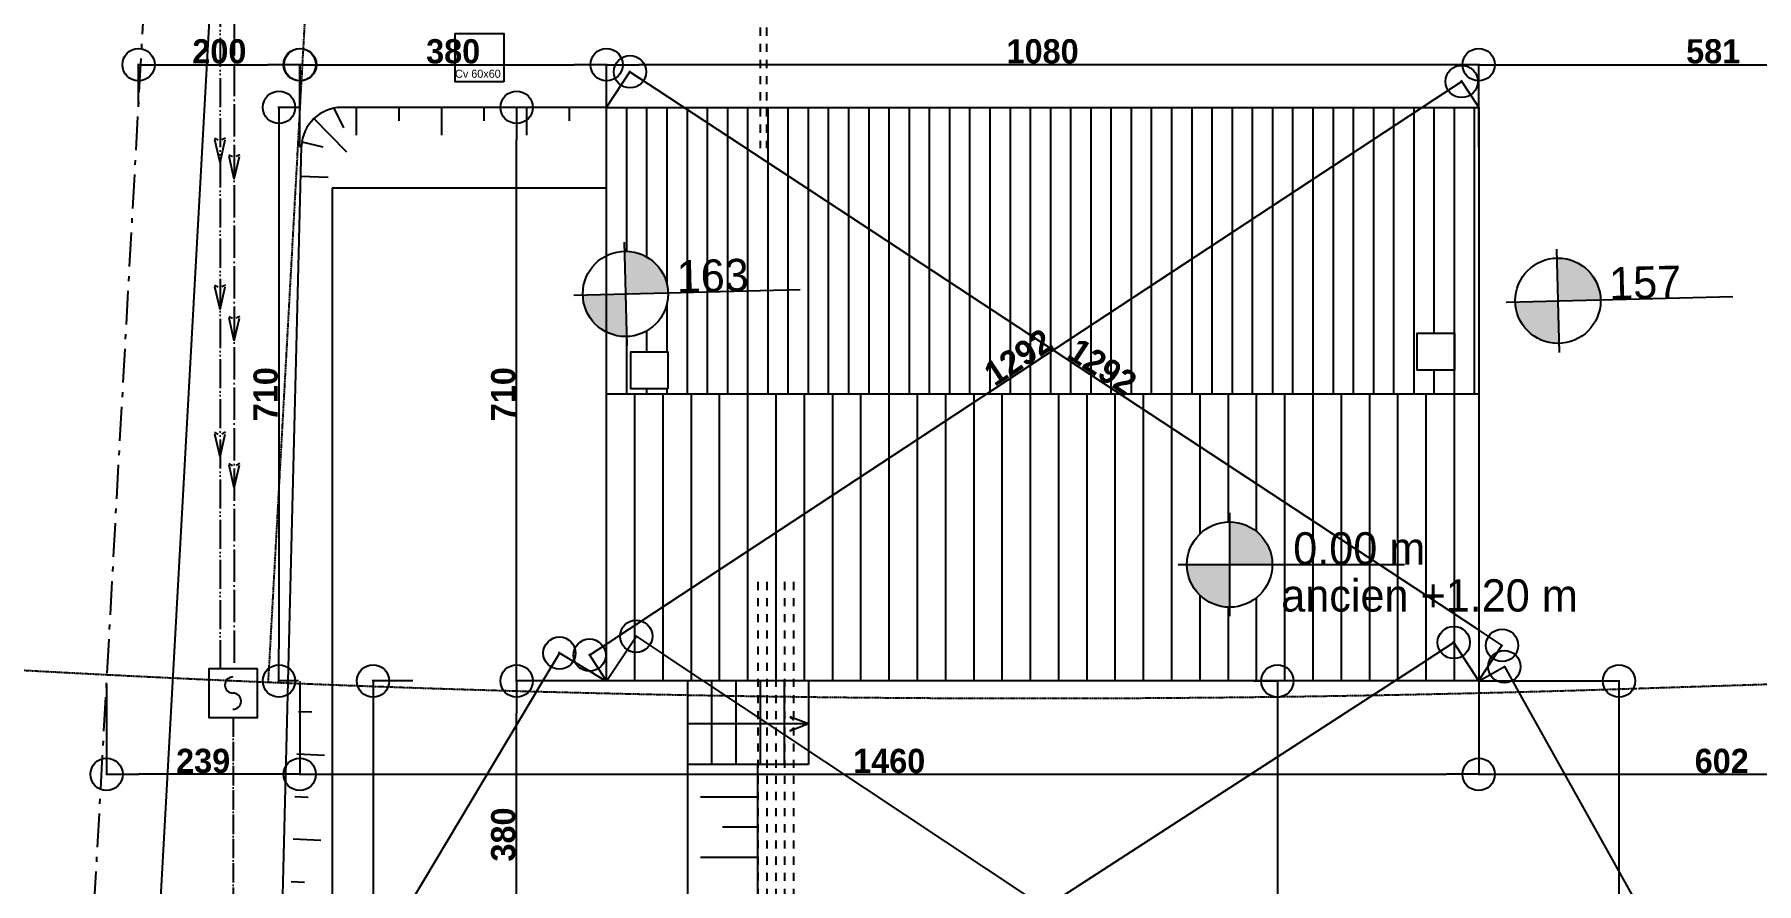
# Model space of a CAD drawing. Header units: millimetres. Extents: x -44462 to 306987, y -116160 to 12874.
# Drawn here: x -23309 to -21176, y -60775 to -59724 of the extents above; entities that cross this region are included whole.
import ezdxf

# ---------------------------------------------------------------- set-up
doc = ezdxf.new("R2010")
doc.units = ezdxf.units.MM
doc.header["$PDMODE"] = 35
doc.header["$PDSIZE"] = 10
for name, pattern in [('ACAD_ISO05W100', [33, 24, -3, 0, -3, 0, -3]), ('DCAD_Center', [36, 21, -6, 3, -6]), ('LINETYPE_0', [0]), ('TRAIT_4', [20, 10, -10]), ('TRAIT_6', [100, 80, -10, 0, -10])]:
    doc.linetypes.add(name, pattern=pattern)
for name, color, linetype in [('1', 7, 'Continuous'), ('38', 7, 'Continuous'), ('ACWLAYER001', 7, 'LINETYPE_0'), ('AVP_HACHURES', 8, 'Continuous'), ('BLANC', 7, 'Continuous'), ('COTES', 1, 'Continuous'), ('COULEUR 8', 8, 'Continuous'), ('EGOUTTAGE', 6, 'Continuous'), ('MAGENTA', 6, 'Continuous'), ('MURS', 7, 'Continuous'), ('ROUGE', 1, 'Continuous'), ('TEXTE', 1, 'Continuous'), ('VERT', 3, 'Continuous')]:
    doc.layers.add(name, color=color, linetype=linetype)
doc.styles.add('CENTURY GOTHIC', font='GOTHIC.TTF')
doc.styles.add('Century Gothic Gras', font='GOTHICB.TTF')
doc.styles.add('COMICS', font='comic.TTF', dxfattribs={"height": 10})
doc.dimstyles.new('1-200', dxfattribs={"dimtxt": 30, "dimasz": 40, "dimexe": 1.25, "dimexo": 0.625, "dimtad": 1, "dimdec": 0, "dimtxsty": 'Century Gothic Gras', "dimblk": 'ORIGIN', "dimcen": 2.5, "dimclrd": 8, "dimclre": 5, "dimclrt": 6, "dimadec": 0, "dimazin": 0, "dimtfac": 1, "dimtdec": 0, "dimtmove": 0, "dimatfit": 3, "dimldrblk": 'ORIGIN', "dimfxl": 0, "dimarcsym": 0})

# ---------------------------------------------------------------- blocks, each defined once
blk = doc.blocks.new('niveau_plan')
h = blk.add_hatch(color=256)
h.paths.add_polyline_path([(13.20715486721211, 0, 0.4142135623730951), (0, 13.20715486721211), (0, 0)])
h.paths.add_polyline_path([(-13.20715486721211, 0, 0.4142135623730951), (0, -13.20715486721211), (0, 0)])
for p, q in [((0, 15.97857398592168), (0, -15.97857398592168)), ((-15.97857398592168, 0), (54.12119753222214, 0))]:
    blk.add_line(p, q)
blk.add_circle((0, 0), 13.20715486721211)
at = {"style": 'COMICS'}
for tag, p in [('NIVEAUPLANS', (15.97857398592168, 2.273736754432321e-13)), ('COMMENTAIRE', (15.97857398592168, -14.55830168771331))]:
    blk.add_attdef(tag, p, '', height=10, dxfattribs=at)
blk = doc.blocks.new('_Origin')
at = {"color": 0, "linetype": 'Continuous', "lineweight": -2}
blk.add_line((0, 0), (-1, 0), dxfattribs=at)
blk.add_circle((0, 0), 0.5, dxfattribs=at)
blk = doc.blocks.new('*D421')
at = {"color": 5, "lineweight": -2}
for p, q in [((-23000.29382218264, -56576.5314471468), (-22917.90083671437, -56581.09237968727)), ((-23281.93700379151, -61664.39941354535), (-23199.54401832324, -61668.96034608582))]:
    blk.add_line(p, q, dxfattribs=at)
at = {"color": 8, "lineweight": -2}
blk.add_line((-23198.58125885631, -61628.95240194708), (-22921.35977462611, -56620.96214578293), dxfattribs=at)
at = {"layer": 'Defpoints', "color": 0}
for p in [(-23000.91786679385, -56576.49690263603), (-22919.14892593678, -56581.02329066573), (-23282.56104840272, -61664.36486903459)]:
    blk.add_point(p, dxfattribs=at)
at = {"color": 8, "lineweight": -2, "xscale": 40, "yscale": 40, "zscale": 40}
for p, rotation in [((-22919.14892593678, -56581.02329066573), 86.83157791941849), ((-23200.79210754565, -61668.89125706428), 266.8315779194185)]:
    blk.add_blockref('_Origin', p, dxfattribs=dict(at, rotation=rotation))
at = {"color": 6, "insert": (-23084.19032020714, -59123.61656641129), "char_height": 30, "attachment_point": 5, "rotation": 86.83157791941849, "style": 'Century Gothic Gras'}
blk.add_mtext('{\\H1.5x;5096}', dxfattribs=at)
blk = doc.blocks.new('*D419')
at = {"layer": 'COTES', "color": 5, "lineweight": -2}
for p, q in [((-21520.38520036346, -60524.56852137129), (-21520.38520036346, -60640.701652924)), ((-20918.36359164645, -60520.64921740845), (-20918.36359164645, -60640.701652924))]:
    blk.add_line(p, q, dxfattribs=at)
at = {"layer": 'COTES', "color": 8, "lineweight": -2}
blk.add_line((-21480.38520036346, -60639.451652924), (-20958.36359164645, -60639.451652924), dxfattribs=at)
at = {"layer": 'Defpoints', "color": 0}
for p in [(-21520.38520036346, -60523.94352137129), (-20918.36359164645, -60520.02421740845), (-20918.36359164645, -60639.451652924)]:
    blk.add_point(p, dxfattribs=at)
at = {"layer": 'COTES', "color": 8, "lineweight": -2, "xscale": 40, "yscale": 40, "zscale": 40, "rotation": 180}
blk.add_blockref('_Origin', (-21520.38520036346, -60639.451652924), dxfattribs=at)
at = {"layer": 'COTES', "color": 8, "lineweight": -2, "xscale": 40, "yscale": 40, "zscale": 40}
blk.add_blockref('_Origin', (-20918.36359164645, -60639.451652924), dxfattribs=at)
at = {"layer": 'COTES', "color": 6, "insert": (-21219.37439600495, -60623.07206420884), "char_height": 30, "attachment_point": 5, "style": 'Century Gothic Gras'}
blk.add_mtext('602', dxfattribs=at)
blk = doc.blocks.new('*D270')
at = {"layer": 'COTES', "color": 5, "lineweight": -2}
for p, q in [((-21520.38520036346, -59863.31852137129), (-21520.38520036346, -59759.86341472455)), ((-20939.60884388328, -59805.58534264637), (-20939.60884388328, -59759.86341472455))]:
    blk.add_line(p, q, dxfattribs=at)
at = {"layer": 'COTES', "color": 8, "lineweight": -2}
blk.add_line((-21480.38520036346, -59761.11341472455), (-20979.60884388328, -59761.11341472455), dxfattribs=at)
at = {"layer": 'Defpoints', "color": 0}
for p in [(-20939.60884388328, -59761.11341472455), (-20939.60884388328, -59806.21034264637), (-21520.38520036346, -59863.94352137129)]:
    blk.add_point(p, dxfattribs=at)
at = {"layer": 'COTES', "color": 8, "lineweight": -2, "xscale": 40, "yscale": 40, "zscale": 40, "rotation": 180}
blk.add_blockref('_Origin', (-21520.38520036346, -59761.11341472455), dxfattribs=at)
at = {"layer": 'COTES', "color": 8, "lineweight": -2, "xscale": 40, "yscale": 40, "zscale": 40}
blk.add_blockref('_Origin', (-20939.60884388328, -59761.11341472455), dxfattribs=at)
at = {"layer": 'COTES', "color": 6, "insert": (-21229.99702212337, -59744.7338260094), "char_height": 30, "attachment_point": 5, "style": 'Century Gothic Gras'}
blk.add_mtext('581', dxfattribs=at)
blk = doc.blocks.new('*D271')
at = {"layer": 'COTES', "color": 5, "lineweight": -2}
for p, q in [((-22600.38520036346, -59863.31852137129), (-22600.38520036346, -59759.86341472455)), ((-21520.38520036346, -59863.31852137129), (-21520.38520036346, -59759.86341472455))]:
    blk.add_line(p, q, dxfattribs=at)
at = {"layer": 'COTES', "color": 8, "lineweight": -2}
blk.add_line((-21560.38520036346, -59761.11341472455), (-22560.38520036346, -59761.11341472455), dxfattribs=at)
at = {"layer": 'Defpoints', "color": 0}
for p in [(-22600.38520036346, -59761.11341472455), (-22600.38520036346, -59863.94352137129), (-21520.38520036346, -59863.94352137129)]:
    blk.add_point(p, dxfattribs=at)
at = {"layer": 'COTES', "color": 8, "lineweight": -2, "xscale": 40, "yscale": 40, "zscale": 40, "rotation": 180}
blk.add_blockref('_Origin', (-22600.38520036346, -59761.11341472455), dxfattribs=at)
at = {"layer": 'COTES', "color": 8, "lineweight": -2, "xscale": 40, "yscale": 40, "zscale": 40}
blk.add_blockref('_Origin', (-21520.38520036346, -59761.11341472455), dxfattribs=at)
at = {"layer": 'COTES', "color": 6, "insert": (-22060.38520036346, -59744.7338260094), "char_height": 30, "attachment_point": 5, "style": 'Century Gothic Gras'}
blk.add_mtext('1080', dxfattribs=at)
blk = doc.blocks.new('*D273')
at = {"layer": 'COTES', "color": 5, "lineweight": -2}
for p, q in [((-22980.38520036346, -59863.31852137129), (-22980.38520036346, -59759.86341472455)), ((-22600.38520036346, -59863.31852137129), (-22600.38520036346, -59759.86341472455))]:
    blk.add_line(p, q, dxfattribs=at)
at = {"layer": 'COTES', "color": 8, "lineweight": -2}
blk.add_line((-22940.38520036346, -59761.11341472455), (-22640.38520036346, -59761.11341472455), dxfattribs=at)
at = {"layer": 'Defpoints', "color": 0}
for p in [(-22600.38520036346, -59761.11341472455), (-22980.38520036346, -59863.94352137129), (-22600.38520036346, -59863.94352137129)]:
    blk.add_point(p, dxfattribs=at)
at = {"layer": 'COTES', "color": 8, "lineweight": -2, "xscale": 40, "yscale": 40, "zscale": 40, "rotation": 180}
blk.add_blockref('_Origin', (-22980.38520036346, -59761.11341472455), dxfattribs=at)
at = {"layer": 'COTES', "color": 8, "lineweight": -2, "xscale": 40, "yscale": 40, "zscale": 40}
blk.add_blockref('_Origin', (-22600.38520036346, -59761.11341472455), dxfattribs=at)
at = {"layer": 'COTES', "color": 6, "insert": (-22790.38520036346, -59744.7338260094), "char_height": 30, "attachment_point": 5, "style": 'Century Gothic Gras'}
blk.add_mtext('380', dxfattribs=at)
blk = doc.blocks.new('*D274')
at = {"layer": 'COTES', "color": 5, "lineweight": -2}
for p, q in [((-22980.44823368528, -59813.9434719475), (-23007.34531103645, -59813.9434719475)), ((-22982.01020036346, -60523.94352137129), (-23007.34531103645, -60523.94352137129))]:
    blk.add_line(p, q, dxfattribs=at)
at = {"layer": 'COTES', "color": 8, "lineweight": -2}
blk.add_line((-23006.09531103645, -59853.9434719475), (-23006.09531103645, -60483.94352137129), dxfattribs=at)
at = {"layer": 'Defpoints', "color": 0}
for p in [(-22979.82323368528, -59813.9434719475), (-23006.09531103645, -60523.94352137129), (-22981.38520036346, -60523.94352137129)]:
    blk.add_point(p, dxfattribs=at)
at = {"layer": 'COTES', "color": 8, "lineweight": -2, "xscale": 40, "yscale": 40, "zscale": 40}
for p, rotation in [((-23006.09531103645, -59813.9434719475), 90), ((-23006.09531103645, -60523.94352137129), 270)]:
    blk.add_blockref('_Origin', p, dxfattribs=dict(at, rotation=rotation))
at = {"layer": 'COTES', "color": 6, "insert": (-23022.4748997516, -60168.9434966594), "char_height": 30, "attachment_point": 5, "rotation": 90, "style": 'Century Gothic Gras'}
blk.add_mtext('710', dxfattribs=at)
blk = doc.blocks.new('*D275')
at = {"layer": 'COTES', "color": 5, "lineweight": -2}
for p, q in [((-21520.76020036346, -60523.94352137129), (-21345.40413833742, -60523.94352137129)), ((-20885.04146551924, -61661.61189660523), (-21347.90413833742, -61661.61189660523))]:
    blk.add_line(p, q, dxfattribs=at)
at = {"layer": 'COTES', "color": 8, "lineweight": -2}
blk.add_line((-21346.65413833742, -60563.94352137129), (-21346.65413833742, -61621.61189660523), dxfattribs=at)
at = {"layer": 'Defpoints', "color": 0}
for p in [(-21521.38520036346, -60523.94352137129), (-21346.65413833742, -61661.61189660523), (-20884.41646551924, -61661.61189660523)]:
    blk.add_point(p, dxfattribs=at)
at = {"layer": 'COTES', "color": 8, "lineweight": -2, "xscale": 40, "yscale": 40, "zscale": 40}
for p, rotation in [((-21346.65413833742, -60523.94352137129), 90), ((-21346.65413833742, -61661.61189660523), 270)]:
    blk.add_blockref('_Origin', p, dxfattribs=dict(at, rotation=rotation))
at = {"layer": 'COTES', "color": 6, "insert": (-21363.03372705257, -61092.77770898827), "char_height": 30, "attachment_point": 5, "rotation": 90, "style": 'Century Gothic Gras'}
blk.add_mtext('1138', dxfattribs=at)
blk = doc.blocks.new('*D276')
at = {"layer": 'COTES', "color": 5, "lineweight": -2}
for p, q in [((-21798.89240550541, -60523.94352137129), (-21768.40682756728, -60523.94352137129)), ((-21798.89240550541, -62243.88731588123), (-21768.40682756728, -62243.88731588123))]:
    blk.add_line(p, q, dxfattribs=at)
at = {"layer": 'COTES', "color": 8, "lineweight": -2}
blk.add_line((-21769.65682756728, -60563.94352137129), (-21769.65682756728, -62203.88731588123), dxfattribs=at)
at = {"layer": 'Defpoints', "color": 0}
for p in [(-21799.51740550541, -60523.94352137129), (-21799.51740550541, -62243.88731588123), (-21769.65682756728, -62243.88731588123)]:
    blk.add_point(p, dxfattribs=at)
at = {"layer": 'COTES', "color": 8, "lineweight": -2, "xscale": 40, "yscale": 40, "zscale": 40}
for p, rotation in [((-21769.65682756728, -60523.94352137129), 90), ((-21769.65682756728, -62243.88731588123), 270)]:
    blk.add_blockref('_Origin', p, dxfattribs=dict(at, rotation=rotation))
at = {"layer": 'COTES', "color": 6, "insert": (-21786.03641628243, -61383.91541862627), "char_height": 30, "attachment_point": 5, "rotation": 90, "style": 'Century Gothic Gras'}
blk.add_mtext('1720', dxfattribs=at)
blk = doc.blocks.new('*D277')
at = {"layer": 'COTES', "color": 5, "lineweight": -2}
for p, q in [((-22980.38520036346, -60524.56852137129), (-22980.38520036346, -60640.70165292399)), ((-21520.38520036346, -60524.56852137129), (-21520.38520036346, -60640.70165292399))]:
    blk.add_line(p, q, dxfattribs=at)
at = {"layer": 'COTES', "color": 8, "lineweight": -2}
blk.add_line((-22940.38520036346, -60639.45165292399), (-21560.38520036346, -60639.45165292399), dxfattribs=at)
at = {"layer": 'Defpoints', "color": 0}
for p in [(-22980.38520036346, -60523.94352137129), (-21520.38520036346, -60523.94352137129), (-21520.38520036346, -60639.45165292399)]:
    blk.add_point(p, dxfattribs=at)
at = {"layer": 'COTES', "color": 8, "lineweight": -2, "xscale": 40, "yscale": 40, "zscale": 40, "rotation": 180}
blk.add_blockref('_Origin', (-22980.38520036346, -60639.45165292399), dxfattribs=at)
at = {"layer": 'COTES', "color": 8, "lineweight": -2, "xscale": 40, "yscale": 40, "zscale": 40}
blk.add_blockref('_Origin', (-21520.38520036346, -60639.45165292399), dxfattribs=at)
at = {"layer": 'COTES', "color": 6, "insert": (-22250.38520036346, -60623.07206420883), "char_height": 30, "attachment_point": 5, "style": 'Century Gothic Gras'}
blk.add_mtext('1460', dxfattribs=at)
blk = doc.blocks.new('*D278')
at = {"layer": 'COTES', "color": 5, "lineweight": -2}
for p, q in [((-23180.03613652934, -59811.63320024443), (-23180.03613652934, -59759.86341472455)), ((-22979.82323368528, -59813.3184719475), (-22979.82323368528, -59759.86341472455))]:
    blk.add_line(p, q, dxfattribs=at)
at = {"layer": 'COTES', "color": 8, "lineweight": -2}
blk.add_line((-23140.03613652934, -59761.11341472455), (-23019.82323368528, -59761.11341472455), dxfattribs=at)
at = {"layer": 'Defpoints', "color": 0}
for p in [(-22979.82323368528, -59761.11341472455), (-23180.03613652934, -59812.25820024443), (-22979.82323368528, -59813.9434719475)]:
    blk.add_point(p, dxfattribs=at)
at = {"layer": 'COTES', "color": 8, "lineweight": -2, "xscale": 40, "yscale": 40, "zscale": 40, "rotation": 180}
blk.add_blockref('_Origin', (-23180.03613652934, -59761.11341472455), dxfattribs=at)
at = {"layer": 'COTES', "color": 8, "lineweight": -2, "xscale": 40, "yscale": 40, "zscale": 40}
blk.add_blockref('_Origin', (-22979.82323368528, -59761.11341472455), dxfattribs=at)
at = {"layer": 'COTES', "color": 6, "insert": (-23079.92968510731, -59744.7338260094), "char_height": 30, "attachment_point": 5, "style": 'Century Gothic Gras'}
blk.add_mtext('200', dxfattribs=at)
blk = doc.blocks.new('*D279')
at = {"layer": 'COTES', "color": 5, "lineweight": -2}
for p, q in [((-22980.38520036346, -60524.56852137129), (-22980.38520036346, -60640.701652924)), ((-23219.61014006936, -60527.78531064776), (-23219.61014006936, -60640.701652924))]:
    blk.add_line(p, q, dxfattribs=at)
at = {"layer": 'COTES', "color": 8, "lineweight": -2}
blk.add_line((-23020.38520036346, -60639.451652924), (-23179.61014006936, -60639.451652924), dxfattribs=at)
at = {"layer": 'Defpoints', "color": 0}
for p in [(-22980.38520036346, -60523.94352137129), (-23219.61014006936, -60527.16031064776), (-23219.61014006936, -60639.451652924)]:
    blk.add_point(p, dxfattribs=at)
at = {"layer": 'COTES', "color": 8, "lineweight": -2, "xscale": 40, "yscale": 40, "zscale": 40, "rotation": 180}
blk.add_blockref('_Origin', (-23219.61014006936, -60639.451652924), dxfattribs=at)
at = {"layer": 'COTES', "color": 8, "lineweight": -2, "xscale": 40, "yscale": 40, "zscale": 40}
blk.add_blockref('_Origin', (-22980.38520036346, -60639.451652924), dxfattribs=at)
at = {"layer": 'COTES', "color": 6, "insert": (-23099.99767021641, -60623.07206420884), "char_height": 30, "attachment_point": 5, "style": 'Century Gothic Gras'}
blk.add_mtext('239', dxfattribs=at)
blk = doc.blocks.new('*D280')
at = {"layer": 'COTES', "color": 5, "lineweight": -2}
for p, q in [((-22840.14240550541, -60523.94352137129), (-22890.82105069979, -60523.94352137129)), ((-23281.3120037915, -61664.39941354537), (-22888.32105069979, -61664.39941354537))]:
    blk.add_line(p, q, dxfattribs=at)
at = {"layer": 'COTES', "color": 8, "lineweight": -2}
blk.add_line((-22889.57105069979, -60563.94352137129), (-22889.57105069979, -61624.39941354537), dxfattribs=at)
at = {"layer": 'Defpoints', "color": 0}
for p in [(-22839.51740550541, -60523.94352137129), (-23281.9370037915, -61664.39941354537), (-22889.57105069979, -61664.39941354537)]:
    blk.add_point(p, dxfattribs=at)
at = {"layer": 'COTES', "color": 8, "lineweight": -2, "xscale": 40, "yscale": 40, "zscale": 40}
for p, rotation in [((-22889.57105069979, -60523.94352137129), 90), ((-22889.57105069979, -61664.39941354537), 270)]:
    blk.add_blockref('_Origin', p, dxfattribs=dict(at, rotation=rotation))
at = {"layer": 'COTES', "color": 6, "insert": (-22905.95063941494, -61094.17146745833), "char_height": 30, "attachment_point": 5, "rotation": 90, "style": 'Century Gothic Gras'}
blk.add_mtext('1140', dxfattribs=at)
blk = doc.blocks.new('*D281')
at = {"layer": 'COTES', "color": 5, "lineweight": -2}
for p, q in [((-22601.01013023525, -60523.9434719475), (-22713.04283726568, -60523.9434719475)), ((-22460.30234714087, -60904.00088722051), (-22713.04283726568, -60904.00088722051))]:
    blk.add_line(p, q, dxfattribs=at)
at = {"layer": 'COTES', "color": 8, "lineweight": -2}
blk.add_line((-22711.79283726568, -60864.00088722051), (-22711.79283726568, -60563.9434719475), dxfattribs=at)
at = {"layer": 'Defpoints', "color": 0}
for p in [(-22711.79283726568, -60523.9434719475), (-22600.38513023525, -60523.9434719475), (-22459.67734714087, -60904.00088722051)]:
    blk.add_point(p, dxfattribs=at)
at = {"layer": 'COTES', "color": 8, "lineweight": -2, "xscale": 40, "yscale": 40, "zscale": 40}
for p, rotation in [((-22711.79283726568, -60523.9434719475), 90), ((-22711.79283726568, -60904.00088722051), 270)]:
    blk.add_blockref('_Origin', p, dxfattribs=dict(at, rotation=rotation))
at = {"layer": 'COTES', "color": 6, "insert": (-22728.17242598083, -60713.97217958402), "char_height": 30, "attachment_point": 5, "rotation": 90, "style": 'Century Gothic Gras'}
blk.add_mtext('380', dxfattribs=at)
blk = doc.blocks.new('A$C61507C04')
at = {"layer": 'AVP_HACHURES', "color": 3, "linetype": 'ACAD_ISO05W100', "ltscale": 1.5}
for p, q in [((0, 0), (-8.589923785628343, 37.82279996243324)), ((-8.589923785628343, 37.82279996243324), (-2.832513085202663, 34.99899888512482)), ((0, 0), (8.589923785628343, 37.82279996243324)), ((8.589923785628343, 37.82279996243324), (2.832513085209939, 34.99899888512482))]:
    blk.add_line(p, q, dxfattribs=at)
blk = doc.blocks.new('*D427')
at = {"layer": 'COTES', "color": 5, "lineweight": -2}
for p, q in [((-22601.01013023525, -59813.9434719475), (-22713.04283726568, -59813.9434719475)), ((-22601.01013023525, -60523.9434719475), (-22713.04283726568, -60523.9434719475))]:
    blk.add_line(p, q, dxfattribs=at)
at = {"layer": 'COTES', "color": 8, "lineweight": -2}
blk.add_line((-22711.79283726568, -60483.9434719475), (-22711.79283726568, -59853.9434719475), dxfattribs=at)
at = {"layer": 'Defpoints', "color": 0}
for p in [(-22711.79283726568, -59813.9434719475), (-22600.38513023525, -59813.9434719475), (-22600.38513023525, -60523.9434719475)]:
    blk.add_point(p, dxfattribs=at)
at = {"layer": 'COTES', "color": 8, "lineweight": -2, "xscale": 40, "yscale": 40, "zscale": 40}
for p, rotation in [((-22711.79283726568, -59813.9434719475), 90), ((-22711.79283726568, -60523.9434719475), 270)]:
    blk.add_blockref('_Origin', p, dxfattribs=dict(at, rotation=rotation))
at = {"layer": 'COTES', "color": 6, "insert": (-22728.17242598083, -60168.94347194751), "char_height": 30, "attachment_point": 5, "rotation": 90, "style": 'Century Gothic Gras'}
blk.add_mtext('710', dxfattribs=at)
blk = doc.blocks.new('*D468')
at = {"layer": 'COTES', "color": 5, "lineweight": -2}
for p, q in [((-21519.83958401492, -60523.63850584862), (-21487.49017618042, -60505.5548452152)), ((-20883.8709192989, -61661.30693050635), (-20851.52151146439, -61643.22326987293))]:
    blk.add_line(p, q, dxfattribs=at)
at = {"layer": 'COTES', "color": 8, "lineweight": -2}
blk.add_line((-21469.06343829246, -60541.07973551494), (-20872.13043423372, -61608.91824396874), dxfattribs=at)
at = {"layer": 'Defpoints', "color": 0}
for p in [(-21520.38513023527, -60523.9434719475), (-20852.61260390508, -61643.8332020707), (-20884.41646551924, -61661.61189660523)]:
    blk.add_point(p, dxfattribs=at)
at = {"layer": 'COTES', "color": 8, "lineweight": -2, "xscale": 40, "yscale": 40, "zscale": 40}
for p, rotation in [((-21488.58126862111, -60506.16477741297), 119.2056514205152), ((-20852.61260390508, -61643.8332020707), 299.2056514205152)]:
    blk.add_blockref('_Origin', p, dxfattribs=dict(at, rotation=rotation))
at = {"layer": 'COTES', "color": 6, "insert": (-21156.29961992016, -61067.00663890695), "char_height": 30, "attachment_point": 5, "rotation": 299.20565142051515, "style": 'Century Gothic Gras'}
blk.add_mtext('1303', dxfattribs=at)
blk = doc.blocks.new('*D469')
at = {"layer": 'COTES', "color": 5, "lineweight": -2}
for p, q in [((-22601.54662126771, -60523.62284385751), (-22659.86330936688, -60488.77050301842)), ((-23283.09655409652, -61664.02644085822), (-23341.41324219568, -61629.17410001914))]:
    blk.add_line(p, q, dxfattribs=at)
at = {"layer": 'COTES', "color": 8, "lineweight": -2}
blk.add_line((-22679.31052506182, -60523.74718527553), (-23319.82006237093, -61595.47993012203), dxfattribs=at)
at = {"layer": 'Defpoints', "color": 0}
for p in [(-22601.01013023525, -60523.9434719475), (-23340.34026013078, -61629.81535619913), (-23282.56006306406, -61664.34706894822)]:
    blk.add_point(p, dxfattribs=at)
at = {"layer": 'COTES', "color": 8, "lineweight": -2, "xscale": 40, "yscale": 40, "zscale": 40}
for p, rotation in [((-22658.79032730197, -60489.41175919842), 59.13580433741799), ((-23340.34026013078, -61629.81535619913), 239.135804337418)]:
    blk.add_blockref('_Origin', p, dxfattribs=dict(at, rotation=rotation))
at = {"layer": 'COTES', "color": 6, "insert": (-23013.62529765394, -61051.21074770728), "char_height": 30, "attachment_point": 5, "rotation": 59.13580433741796, "style": 'Century Gothic Gras'}
blk.add_mtext('1329', dxfattribs=at)
blk = doc.blocks.new('*D470')
at = {"layer": 'COTES', "color": 5, "lineweight": -2}
for p, q in [((-22600.0397745659, -60523.42255500436), (-22562.98878218152, -60467.5367207591)), ((-20884.04119875345, -61661.08921101281), (-20846.99020636908, -61605.20337676756))]:
    blk.add_line(p, q, dxfattribs=at)
at = {"layer": 'COTES', "color": 8, "lineweight": -2}
blk.add_line((-20881.01960206852, -61584.14244781533), (-22530.34080915949, -60490.68131748389), dxfattribs=at)
at = {"layer": 'Defpoints', "color": 0}
for p in [(-22563.67949352022, -60468.57855464538), (-22600.38513023525, -60523.94347194751), (-20884.38655442281, -61661.61012795595)]:
    blk.add_point(p, dxfattribs=at)
at = {"layer": 'COTES', "color": 8, "lineweight": -2, "xscale": 40, "yscale": 40, "zscale": 40}
for p, rotation in [((-22563.67949352022, -60468.57855464538), 146.4565588812526), ((-20847.68091770778, -61606.24521065383), 326.4565588812526)]:
    blk.add_blockref('_Origin', p, dxfattribs=dict(at, rotation=rotation))
at = {"layer": 'COTES', "color": 6, "insert": (-21696.62935149492, -61023.76003419628), "char_height": 30, "attachment_point": 5, "rotation": 326.45655888125265, "style": 'Century Gothic Gras'}
blk.add_mtext('2059', dxfattribs=at)
blk = doc.blocks.new('*D471')
at = {"layer": 'COTES', "color": 5, "lineweight": -2}
for p, q in [((-21520.72469854273, -60523.41876406252), (-21551.89906910322, -60475.24748988125)), ((-23282.89963137153, -61663.82236106323), (-23314.07400193202, -61615.65108688198))]:
    blk.add_line(p, q, dxfattribs=at)
at = {"layer": 'COTES', "color": 8, "lineweight": -2}
blk.add_line((-23279.81356067827, -61594.96813097383), (-21584.8012371271, -60498.02927732932), dxfattribs=at)
at = {"layer": 'Defpoints', "color": 0}
for p in [(-21551.21993248828, -60476.29690565121), (-21520.38513023526, -60523.9434719475), (-23282.56006306406, -61664.34706894822)]:
    blk.add_point(p, dxfattribs=at)
at = {"layer": 'COTES', "color": 8, "lineweight": -2, "xscale": 40, "yscale": 40, "zscale": 40}
for p, rotation in [((-21551.21993248828, -60476.29690565121), 32.90920211557683), ((-23313.39486531708, -61616.70050265193), 212.9092021155768)]:
    blk.add_blockref('_Origin', p, dxfattribs=dict(at, rotation=rotation))
at = {"layer": 'COTES', "color": 6, "insert": (-22441.20658164999, -61032.74750518902), "char_height": 30, "attachment_point": 5, "rotation": 32.909202115576825, "style": 'Century Gothic Gras'}
blk.add_mtext('2099', dxfattribs=at)
blk = doc.blocks.new('*D472')
at = {"layer": 'COTES', "color": 5, "lineweight": -2}
for p, q in [((-21520.72846290145, -59813.4212194412), (-21542.1378261166, -59780.85486412801)), ((-22600.72846290142, -60523.4212194412), (-22622.13782611658, -60490.85486412801))]:
    blk.add_line(p, q, dxfattribs=at)
at = {"layer": 'COTES', "color": 8, "lineweight": -2}
blk.add_line((-21574.87532118736, -59803.87265977599), (-22588.02700038111, -60469.92607850523), dxfattribs=at)
at = {"layer": 'Defpoints', "color": 0}
for p in [(-21520.38513023527, -59813.9434719475), (-22621.45116078423, -60491.89936914061), (-22600.38513023525, -60523.9434719475)]:
    blk.add_point(p, dxfattribs=at)
at = {"layer": 'COTES', "color": 8, "lineweight": -2, "xscale": 40, "yscale": 40, "zscale": 40}
for p, rotation in [((-21541.45116078425, -59781.89936914061), 33.32121567194014), ((-22621.45116078423, -60491.89936914061), 213.3212156719402)]:
    blk.add_blockref('_Origin', p, dxfattribs=dict(at, rotation=rotation))
at = {"layer": 'COTES', "color": 6, "insert": (-22090.44899736739, -60123.2125191268), "char_height": 30, "attachment_point": 5, "rotation": 33.32121567194017, "style": 'Century Gothic Gras'}
blk.add_mtext('1292', dxfattribs=at)
blk = doc.blocks.new('*D473')
at = {"layer": 'COTES', "color": 5, "lineweight": -2}
for p, q in [((-22600.04179755239, -59813.42121945218), (-22570.72740171503, -59768.83031057824)), ((-21520.0417975524, -60523.42126887597), (-21490.72740171505, -60478.83036000203))]:
    blk.add_line(p, q, dxfattribs=at)
at = {"layer": 'COTES', "color": 8, "lineweight": -2}
blk.add_line((-22537.98990737976, -59791.84810727228), (-21524.83822678178, -60457.9015732893), dxfattribs=at)
at = {"layer": 'Defpoints', "color": 0}
for p in [(-22600.38513023526, -59813.9434719475), (-21491.41406708078, -60479.87486499269), (-21520.38513023527, -60523.94352137129)]:
    blk.add_point(p, dxfattribs=at)
at = {"layer": 'COTES', "color": 8, "lineweight": -2, "xscale": 40, "yscale": 40, "zscale": 40}
for p, rotation in [((-22571.41406708076, -59769.8748155689), 146.678782497281), ((-21491.41406708078, -60479.87486499269), 326.6787824972809)]:
    blk.add_blockref('_Origin', p, dxfattribs=dict(at, rotation=rotation))
at = {"layer": 'COTES', "color": 6, "insert": (-21986.32420767992, -60134.91515506731), "char_height": 30, "attachment_point": 5, "rotation": 326.67878249728096, "style": 'Century Gothic Gras'}
blk.add_mtext('1292', dxfattribs=at)

msp = doc.modelspace()

# ---------------------------------------------------------------- hatches: boundary and pattern name
at = {"layer": 'ROUGE'}
h = msp.add_hatch(dxfattribs=at)
h.set_pattern_fill('_USER', color=256, scale=25, angle=90, style=0, pattern_type=0)
h.set_pattern_definition([(90, (-22600.38513023526, -60168.9434719475), (-25, 1.530757942277972e-15), [])])
edge = h.paths.add_edge_path()
edge.add_line((-21520.38513023527, -59813.9434719475), (-22600.38513023526, -59813.94347194749))
edge.add_line((-22600.38513023526, -59813.94347194749), (-22600.38513023526, -59997.395159079))
edge.add_ellipse((-22577.02277239298, -60044.77725771377), major_axis=(37.35547506715777, 37.35547506715776), ratio=0.9999999999996466, start_angle=406.3884230951021, end_angle=431.2461992499317, ccw=False)
edge.add_ellipse((-22577.02277239298, -60044.77725771377), major_axis=(37.35547506715777, 37.35547506715776), ratio=0.9999999999996466, start_angle=316.388423095083, end_angle=406.3884230951021, ccw=False)
edge.add_ellipse((-22577.02277239298, -60044.77725771377), major_axis=(37.35547506715777, 37.35547506715776), ratio=0.9999999999996466, start_angle=586.3884230951022, end_angle=676.388423095083, ccw=False)
edge.add_ellipse((-22577.02277239298, -60044.77725771377), major_axis=(37.35547506715777, 37.35547506715776), ratio=0.9999999999996466, start_angle=558.7538007500904, end_angle=586.3884230951022, ccw=False)
edge.add_line((-22600.38513023526, -60092.15935634855), (-22600.38513023526, -60168.9434719475))
edge.add_line((-22600.38513023526, -60168.9434719475), (-21520.38513023527, -60168.9434719475))
edge.add_line((-21520.38513023527, -60168.9434719475), (-21520.38513023527, -59813.9434719475))
h.paths.add_polyline_path([(-21596.38513023531, -60093.40000018827), (-21550.38513023528, -60093.40000018827), (-21550.38513023527, -60139.40000018827), (-21596.38513023527, -60139.40000018827)], flags=16)
h.paths.add_polyline_path([(-22524.3848407158, -60116.40000018827), (-22524.3848407158, -60162.40000018827), (-22570.3848407158, -60162.40000018827), (-22570.3848407158, -60116.40000018827)], flags=16)
h.paths.add_polyline_path([(-22523.84458519425, -60056.47593701576), (-22409.19625243343, -60053.69717111909), (-22410.80055939891, -59987.50551422249), (-22525.44889215973, -59990.28428011916)], flags=24)
h = msp.add_hatch(dxfattribs=at)
h.set_pattern_fill('_USER', color=256, scale=35, angle=90, style=0, pattern_type=0)
h.set_pattern_definition([(90, (-22600.38513023526, -60523.9434719475), (-35, 2.14306111918916e-15), [])])
h.paths.add_polyline_path([(-21520.38513023527, -60168.9434719475), (-22600.38513023526, -60168.9434719475), (-22600.38513023525, -60523.9434719475), (-21520.38513023527, -60523.9434719475)])
h.paths.add_polyline_path([(-21881.66176105178, -60379.81178999816, -1), (-21776.00452211408, -60379.81178999816, -1)], flags=16)
h.paths.add_polyline_path([(-21776.27879151204, -60394.52762220384), (-21562.08393359595, -60394.52762220384), (-21562.08393359595, -60326.36794696704), (-21776.27879151204, -60326.36794696704)], flags=24)
h.paths.add_polyline_path([(-21776.3058551115, -60452.78789255415), (-21383.54536796672, -60452.78789255415), (-21383.54536796672, -60384.4658357206), (-21776.3058551115, -60384.4658357206)], flags=9)

# ---------------------------------------------------------------- linework, layer by layer
at = {"layer": '1', "color": 5, "linetype": 'DCAD_Center', "ltscale": 0.05555555555555555, "flags": 128}
msp.add_lwpolyline([(-21322.53397284606, -60533.06580812073), (-20918.3635916478, -60520.02421740849)], dxfattribs=at)
at = {"layer": '1', "color": 5, "linetype": 'DCAD_Center', "ltscale": 0.05555555555555555}
for centre, radius, start, end in [((-22068.74932760734, -37926.14160548666), 22619.23605426972, 265.5165048868195, 267.0850976610539), ((-22068.74932760734, -37926.14160548667), 22619.23605426971, 267.0850976610539, 271.8880747815691)]:
    msp.add_arc(centre, radius, start, end, dxfattribs=at)
at = {"layer": '38', "color": 5, "linetype": 'DCAD_Center', "ltscale": 0.05555555555555555, "flags": 128}
msp.add_lwpolyline([(-23019.20649295844, -60525.39979808242), (-22925.2364814968, -58827.83691590299)], dxfattribs=at)
at = {"layer": 'ACWLAYER001', "color": 6, "linetype": 'Continuous', "ltscale": 2}
for points in [[(-22727.74110848904, -59782.30126603715), (-22787.74110848904, -59782.30126603715), (-22787.74110848904, -59722.30126603715), (-22727.74110848904, -59722.30126603715)], [(-23032.84794636626, -60508.9434719475), (-23092.84794636626, -60508.9434719475), (-23092.84794636626, -60568.9434719475), (-23032.84794636626, -60568.9434719475)]]:
    msp.add_lwpolyline(points, close=True, dxfattribs=at)
at = {"layer": 'AVP_HACHURES', "color": 3, "linetype": 'ACAD_ISO05W100', "ltscale": 1.5}
msp.add_line((-23079.10958043582, -59578.7965791619), (-23079.10958043582, -60508.9434719475), dxfattribs=at)
at = {"layer": 'AVP_HACHURES', "color": 6, "linetype": 'TRAIT_6', "ltscale": 0.3}
msp.add_line((-23062.84794636626, -60568.9434719475), (-23062.84794636626, -61559.3707954883), dxfattribs=at)
at = {"layer": 'BLANC', "linetype": 'DCAD_Center', "ltscale": 2}
msp.add_line((-23282.56006306406, -61664.34706894822), (-23000.91786679314, -56576.49690263609), dxfattribs=at)
at = {"layer": 'BLANC'}
for p, q in [((-22600.38513023526, -59813.9434719475), (-21520.38513023527, -59813.9434719475)), ((-22600.38513023525, -60523.9434719475), (-22600.38513023526, -59813.9434719475)), ((-21520.38513023527, -59813.9434719475), (-21520.38513023527, -60523.9434719475)), ((-21520.38513023527, -60523.9434719475), (-22600.38513023525, -60523.9434719475))]:
    msp.add_line(p, q, dxfattribs=at)
for points in [[(-21550.38513023527, -60139.40000018827), (-21596.38513023527, -60139.40000018827), (-21596.38513023527, -60093.40000018827), (-21550.38513023527, -60093.40000018827)], [(-22524.3848407158, -60162.40000018827), (-22570.3848407158, -60162.40000018827), (-22570.3848407158, -60116.40000018827), (-22524.3848407158, -60116.40000018827)]]:
    msp.add_lwpolyline(points, close=True, dxfattribs=at)
at = {"layer": 'COULEUR 8', "linetype": 'Continuous', "ltscale": 2}
for p, q in [((-22937.95963140024, -59814.90627965809), (-22926.38490436861, -59839.05352666424)), ((-22910.37747115565, -59813.94347194752), (-22910.37747115564, -59848.30430025412)), ((-22857.68727302517, -59813.94347194751), (-22857.68727302517, -59830.53093005827)), ((-22804.9970748947, -59813.94347194755), (-22804.99707489469, -59848.30430025415)), ((-22752.30687676423, -59813.94347194754), (-22752.30687676422, -59830.5309300583)), ((-22699.61667863376, -59813.94347194752), (-22699.61667863375, -59848.30430025412)), ((-22646.92648050329, -59813.94347194751), (-22646.92648050329, -59830.53093005827)), ((-22921.85401389474, -59869.25301816344), (-22962.78424395082, -59827.83857132278)), ((-22977.63537881758, -59856.48560029543), (-22951.68041748329, -59862.70138445347)), ((-22979.53882952146, -59898.927686539), (-22945.20992442101, -59900.40849595259)), ((-22981.80955887352, -60561.56893241366), (-22965.23751147521, -60562.28378317043)), ((-22984.08028822555, -60614.21017828834), (-22949.7513831251, -60615.69098770194)), ((-22986.35101757757, -60666.85142416301), (-22969.77897017927, -60667.56627491977)), ((-22413.41888517006, -60667.63374349607), (-22484.14129607977, -60667.63374349609)), ((-22413.41888517006, -60704.97580837557), (-22456.74659544228, -60704.97580837557)), ((-22988.62174692961, -60719.49267003769), (-22954.29284182915, -60720.97347945128)), ((-22413.41888517005, -60742.31787325507), (-22484.14129607976, -60742.31787325509)), ((-22990.89247628169, -60772.13391591236), (-22974.32042888339, -60772.84876666913))]:
    msp.add_line(p, q, dxfattribs=at)
at = {"layer": 'COULEUR 8', "color": 8, "linetype": 'TRAIT_4'}
for p, q in [((-22412.9695065893, -60401.32059192229), (-22412.96950658929, -61688.09915506829)), ((-22401.9695065893, -60401.32059192229), (-22401.9695065893, -61688.39936844171)), ((-22390.9695065893, -60401.32059192229), (-22390.9695065893, -61688.39936844171)), ((-22379.9695065893, -60401.32059192229), (-22379.9695065893, -61688.98791785147)), ((-22368.9695065893, -60401.32059192228), (-22368.9695065893, -61688.98791785146))]:
    msp.add_line(p, q, dxfattribs=at)
at = {"layer": 'COULEUR 8'}
for p, q in [((-22350.38520036345, -60577.16031064776), (-22500.38520036345, -60577.16031064776)), ((-22350.38520036345, -60577.16031064776), (-22373.40002445819, -60568.11582764384)), ((-22373.40002445819, -60568.11582764384), (-22368.99450064085, -60572.52135146117)), ((-22350.38520036345, -60577.16031064776), (-22373.40002445819, -60586.20479365168)), ((-22373.40002445819, -60586.20479365168), (-22368.99450064085, -60581.79926983434))]:
    msp.add_line(p, q, dxfattribs=at)
at = {"layer": 'EGOUTTAGE', "color": 1, "linetype": 'Continuous'}
for centre, start, end in [((-23063.05993054104, -60528.95001652327), 90, 270), ((-23063.05993054104, -60548.95001652327), 270, 90)]:
    msp.add_arc(centre, 10, start, end, dxfattribs=at)
at = {"layer": 'MAGENTA'}
msp.add_line((-21520.38513023527, -60168.9434719475), (-22600.38513023526, -60168.9434719475), dxfattribs=at)
at = {"layer": 'MURS', "color": 6, "linetype": 'TRAIT_6', "ltscale": 0.5}
msp.add_line((-23061.48261674361, -59609.62379506768), (-23061.48261674361, -60508.9434719475), dxfattribs=at)
at = {"layer": 'MURS', "color": 6, "linetype": 'TRAIT_4'}
for p, q in [((-22410.38900518401, -59655.23887271501), (-22410.38900518401, -59864.3949929002)), ((-22402.27096026589, -59655.23887271501), (-22402.27096026589, -59864.39499290018))]:
    msp.add_line(p, q, dxfattribs=at)
at = {"layer": 'VERT'}
for p, q in [((-22600.38513023525, -59813.9434719475), (-22928.19470577988, -59813.9434719475)), ((-23014.93945484244, -61329.5828646224), (-22978.14877931255, -59861.80091798267)), ((-22940.38520036346, -59913.9434719475), (-22940.38520036346, -61577.279253612)), ((-22600.38513023525, -59913.9434719475), (-22940.38520036346, -59913.9434719475)), ((-22500.38520036345, -60523.9434719475), (-22500.38520036345, -60824.00088722051)), ((-22470.38520036345, -60523.9434719475), (-22470.38520036345, -60627.16031064776)), ((-22440.38520036345, -60523.9434719475), (-22440.38520036345, -60627.16031064776)), ((-22410.38520036345, -60523.9434719475), (-22410.38520036345, -60627.16031064776)), ((-22380.38520036345, -60523.9434719475), (-22380.38520036345, -60627.16031064776)), ((-22350.38520036345, -60523.9434719475), (-22350.38520036345, -60627.16031064776)), ((-22350.38520036345, -60627.16031064776), (-22500.38520036345, -60627.16031064776)), ((-22413.41888517006, -60627.16031064776), (-22413.41888517006, -60818.17428073446))]:
    msp.add_line(p, q, dxfattribs=at)
msp.add_arc((-22928.19470577988, -59863.9434719475), 50, 90, 177.5440620122909, dxfattribs=at)

# ---------------------------------------------------------------- block references
at = {"layer": 'AVP_HACHURES', "xscale": -0.8000000000029104, "yscale": 0.8000000000029104, "zscale": 0.8}
for p in [(-23079.10958043582, -59882.12763625995), (-23061.48261674361, -59902.82428380651), (-23079.10958043582, -60064.26264016621), (-23061.48261674361, -60102.90486186667), (-23079.10958043582, -60246.39764407246), (-23061.48261674361, -60285.03986577292)]:
    msp.add_blockref('A$C61507C04', p, dxfattribs=at)
at = {"layer": 'ROUGE', "xscale": 4.000000000001108, "yscale": 4, "zscale": 4, "rotation": 1.388423095092964}
for p, values in [((-22577.02277239298, -60044.77725771377), {'NIVEAUPLANS': '163'}), ((-21422.27734724045, -60053.29398272544), {'NIVEAUPLANS': '157'})]:
    msp.add_blockref('niveau_plan', p, dxfattribs=at).add_auto_attribs(values)
at = {"layer": 'ROUGE', "xscale": 4, "yscale": 4, "zscale": 4}
msp.add_blockref('niveau_plan', (-21828.83314158293, -60379.81178999816), dxfattribs=at).add_auto_attribs({'COMMENTAIRE': 'ancien +1.20 m', 'NIVEAUPLANS': ' 0.00 m'})

# ---------------------------------------------------------------- texts
at = {"layer": 'TEXTE', "insert": (-22788.0034558607, -59767.3022142116), "char_height": 10, "width": 125.8982154004101, "attachment_point": 1, "style": 'CENTURY GOTHIC'}
msp.add_mtext('Cv 60x60', dxfattribs=at)

# ---------------------------------------------------------------- dimensions: what is measured, and where the dimension line sits
dim = msp.add_aligned_dim(p1=(-23282.56104840272, -61664.36486903459), p2=(-23000.91786679385, -56576.49690263604), distance=-81.89412602551096, text='{\\H1.5x;<>}', dimstyle='1-200')
dim.commit()
dim.dimension.update_dxf_attribs({"geometry": '*D421', "text_midpoint": (-23084.19032020714, -59123.61656641129)})
at = {"layer": 'COTES'}
for base, p1, p2, picture, middle in [((-22979.82323368528, -59761.11341472455), (-23180.03613652934, -59812.25820024443), (-22979.82323368528, -59813.9434719475), '*D278', (-23079.92968510731, -59744.7338260094)), ((-22600.38520036346, -59761.11341472455), (-22980.38520036346, -59863.94352137129), (-22600.38520036346, -59863.94352137129), '*D273', (-22790.38520036346, -59744.7338260094)), ((-22600.38520036346, -59761.11341472455), (-21520.38520036346, -59863.94352137129), (-22600.38520036346, -59863.94352137129), '*D271', (-22060.38520036346, -59744.7338260094)), ((-20939.60884388328, -59761.11341472455), (-21520.38520036346, -59863.94352137129), (-20939.60884388328, -59806.21034264637), '*D270', (-21229.99702212337, -59744.7338260094)), ((-23219.61014006936, -60639.451652924), (-22980.38520036346, -60523.94352137129), (-23219.61014006936, -60527.16031064776), '*D279', (-23099.99767021641, -60623.07206420884)), ((-21520.38520036346, -60639.45165292399), (-22980.38520036346, -60523.94352137129), (-21520.38520036346, -60523.94352137129), '*D277', (-22250.38520036346, -60623.07206420883)), ((-20918.36359164645, -60639.451652924), (-21520.38520036346, -60523.94352137129), (-20918.36359164645, -60520.02421740845), '*D419', (-21219.37439600495, -60623.07206420884))]:
    dim = msp.add_linear_dim(base=base, p1=p1, p2=p2, dimstyle='1-200', dxfattribs=at)
    dim.commit()
    dim.dimension.update_dxf_attribs({"geometry": picture, "text_midpoint": middle})
dim = msp.add_linear_dim(base=(-21491.41406708078, -60479.87486499269), p1=(-22600.38513023525, -59813.9434719475), p2=(-21520.38513023527, -60523.94352137129), angle=326.6787824972808, dimstyle='1-200', dxfattribs=at)
dim.commit()
dim.dimension.update_dxf_attribs({"geometry": '*D473', "text_midpoint": (-21995.32204470041, -60148.60200479362), "dimtype": 161})
for p1, p2, distance, picture, middle in [((-21520.38513023527, -59813.9434719475), (-22600.38513023525, -60523.9434719475), -38.3484310994531, '*D472', (-22090.44899736739, -60123.2125191268)), ((-23282.56006306406, -61664.34706894822), (-21520.38513023527, -60523.9434719475), 56.75368102431156, '*D471', (-22441.20658164999, -61032.74750518902)), ((-20884.38655442282, -61661.61012795595), (-22600.38513023525, -60523.9434719475), -66.42723714356123, '*D470', (-21696.62935149492, -61023.76003419628)), ((-22601.01013023525, -60523.9434719475), (-23282.56006306406, -61664.34706894822), -67.31263149257279, '*D469', (-23013.62529765394, -61051.21074770728)), ((-21520.38513023527, -60523.9434719475), (-20884.41646551924, -61661.61189660523), 36.43580097822391, '*D468', (-21156.29961992016, -61067.00663890695))]:
    dim = msp.add_aligned_dim(p1=p1, p2=p2, distance=distance, dimstyle='1-200', dxfattribs=at)
    dim.commit()
    dim.dimension.update_dxf_attribs({"geometry": picture, "text_midpoint": middle})
for base, p1, p2, picture, middle in [((-23006.09531103645, -60523.94352137129), (-22979.82323368528, -59813.9434719475), (-22981.38520036346, -60523.94352137129), '*D274', (-23022.4748997516, -60168.9434966594)), ((-22711.79283726568, -59813.9434719475), (-22600.38513023525, -60523.9434719475), (-22600.38513023525, -59813.9434719475), '*D427', (-22728.17242598083, -60168.94347194751)), ((-22889.57105069979, -61664.39941354537), (-22839.51740550541, -60523.94352137129), (-23281.9370037915, -61664.39941354537), '*D280', (-22905.95063941494, -61094.17146745833)), ((-22711.79283726568, -60523.9434719475), (-22459.67734714087, -60904.00088722051), (-22600.38513023525, -60523.9434719475), '*D281', (-22728.17242598083, -60713.97217958402)), ((-21769.65682756728, -62243.88731588123), (-21799.51740550541, -60523.94352137129), (-21799.51740550541, -62243.88731588123), '*D276', (-21786.03641628243, -61383.91541862627)), ((-21346.65413833742, -61661.61189660523), (-21521.38520036346, -60523.94352137129), (-20884.41646551924, -61661.61189660523), '*D275', (-21363.03372705257, -61092.77770898827))]:
    dim = msp.add_linear_dim(base=base, p1=p1, p2=p2, angle=90, dimstyle='1-200', dxfattribs=at)
    dim.commit()
    dim.dimension.update_dxf_attribs({"geometry": picture, "text_midpoint": middle})

doc.saveas('drawing.dxf')
